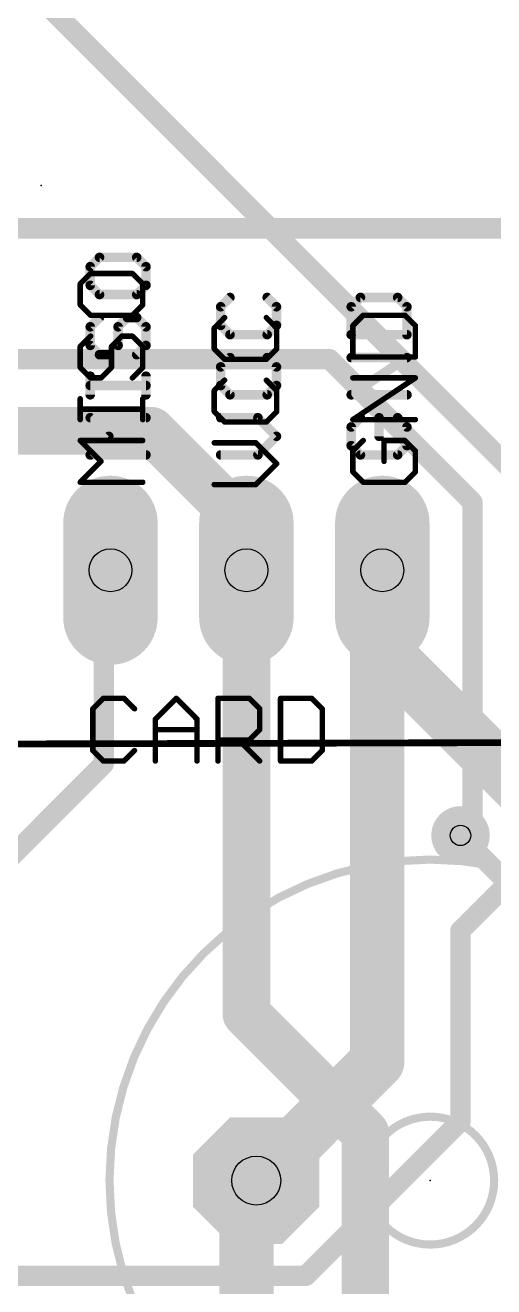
# Model space of a CAD drawing. Extents: x -15 to 99, y 4 to 73.
# Drawn here: x 58.76 to 67.52, y 21.13 to 44.69 of the extents above; entities that cross this region are included whole.
import ezdxf

# ---------------------------------------------------------------- set-up
doc = ezdxf.new("R2010")
doc.units = 0
for name, color, linetype in [('1', 22, 'CONTINUOUS'), ('112', 253, 'CONTINUOUS'), ('16', 175, 'CONTINUOUS'), ('17', 82, 'CONTINUOUS'), ('18', 82, 'CONTINUOUS'), ('21', 253, 'CONTINUOUS'), ('23', 7, 'CONTINUOUS'), ('29', 253, 'CONTINUOUS'), ('30', 253, 'CONTINUOUS'), ('44', 253, 'CONTINUOUS')]:
    doc.layers.add(name, color=color, linetype=linetype)

# ---------------------------------------------------------------- blocks, each defined once
blk = doc.blocks.new('OCTAGONP')
at = {"const_width": 0.5}
blk.add_lwpolyline([(-0.25, -0.1036), (-0.25, 0.1036), (-0.1036, 0.25), (0.1036, 0.25), (0.25, 0.1036), (0.25, -0.1036), (0.1036, -0.25), (-0.1036, -0.25), (-0.25, -0.1036), (-0.25, 0.1036)], dxfattribs=at)
blk = doc.blocks.new('LONGP100')
at = {"const_width": 1}
blk.add_lwpolyline([(-0.5, 0), (0.5, 0)], dxfattribs=at)
at = {"const_width": 0.5}
for points in [[(-0.5, 0.25, 1), (-0.5, -0.25)], [(0.5, -0.25, 1), (0.5, 0.25)]]:
    blk.add_lwpolyline(points, format="xyb", dxfattribs=at)
blk = doc.blocks.new('ROUNDV')
at = {"const_width": 0.5}
blk.add_lwpolyline([(0, -0.25, 1), (0, 0.25, 1), (0, -0.25)], format="xyb", dxfattribs=at)

msp = doc.modelspace()

# ---------------------------------------------------------------- linework, layer by layer
at = {"layer": '1'}
for points, const_width in [([(69.7865, 34.4488), (54.6735, 49.5618)], 0.381), ([(64.4525, 38.4492), (37.338, 38.4492)], 0.381), ([(67.1195, 35.7823), (64.4525, 38.4492)], 0.381), ([(61.1188, 37.1157), (38.0048, 37.1157)], 0.889), ([(62.6745, 35.56), (61.1188, 37.1157)], 0.889), ([(62.6745, 34.671), (62.6745, 35.56)], 0.889), ([(67.1195, 29.7815), (67.1195, 35.7823)], 0.381), ([(62.6745, 34.671), (62.8958, 34.5097)], 0.889), ([(65.3415, 34.4488), (65.4358, 34.5097)], 1.016), ([(65.3415, 25.3365), (65.3415, 34.4488)], 1.016), ([(60.2298, 34.4488), (60.3558, 34.5097)], 0.381), ([(60.2298, 30.8928), (60.2298, 34.4488)], 0.381), ([(46.228, 16.891), (60.2298, 30.8928)], 0.381), ([(69.7865, 30.6705), (66.8972, 27.7813)], 0.381), ([(66.8972, 29.5593), (67.1195, 29.7815)], 0.381), ([(66.8972, 27.7813), (66.8972, 24.2253)], 0.381), ([(63.119, 23.114), (65.3415, 25.3365)], 1.016), ([(66.8972, 24.2253), (64.008, 21.336)], 0.381), ([(63.119, 23.114), (63.0809, 23.114)], 1.016), ([(64.008, 21.336), (55.5625, 21.336)], 0.381)]:
    msp.add_lwpolyline(points, dxfattribs=dict(at, const_width=const_width))
for points, const_width in [([(64.5199, 38.5166, 1), (64.3851, 38.3819)], 0.1905), ([(64.4525, 38.354, 1), (64.4525, 38.5445)], 0.1905), ([(61.2759, 37.2729, 1), (60.9616, 36.9586)], 0.4445), ([(61.1188, 36.8935, 1), (61.1188, 37.338)], 0.4445), ([(62.8968, 35.56, 1), (62.4522, 35.56)], 0.4445), ([(62.5173, 35.4028, 1), (62.8317, 35.7172)], 0.4445), ([(67.2147, 35.7823, 1), (67.0243, 35.7823)], 0.1905), ([(67.0521, 35.7149, 1), (67.1869, 35.8496)], 0.1905), ([(62.8054, 34.8506, 1), (62.5436, 34.4914)], 0.4445), ([(62.4522, 34.671, 1), (62.8968, 34.671)], 0.4445), ([(62.7649, 34.3301, 1), (63.0267, 34.6893)], 0.4445), ([(65.5955, 34.4488, 1), (65.0875, 34.4488)], 0.508), ([(65.2037, 34.6621, 1), (65.4793, 34.2354)], 0.508), ([(65.5736, 34.2963, 1), (65.298, 34.723)], 0.508), ([(60.325, 34.4488, 1), (60.1345, 34.4488)], 0.1905), ([(60.1883, 34.5345, 1), (60.2712, 34.363)], 0.1905), ([(60.3973, 34.4239, 1), (60.3144, 34.5954)], 0.1905), ([(60.1345, 30.8928, 1), (60.325, 30.8928)], 0.1905), ([(60.2971, 30.8254, 1), (60.1624, 30.9601)], 0.1905), ([(67.1869, 29.7141, 1), (67.0521, 29.8489)], 0.1905), ([(66.8299, 29.6266, 1), (66.9646, 29.4919)], 0.1905), ([(67.0243, 29.7815, 1), (67.2147, 29.7815)], 0.1905), ([(66.9925, 27.7813, 1), (66.802, 27.7813)], 0.1905), ([(66.8299, 27.8486, 1), (66.9646, 27.7139)], 0.1905), ([(65.5211, 25.1569, 1), (65.1619, 25.5161)], 0.508), ([(65.0875, 25.3365, 1), (65.5955, 25.3365)], 0.508), ([(66.802, 24.2253, 1), (66.9925, 24.2253)], 0.1905), ([(66.9646, 24.1579, 1), (66.8299, 24.2926)], 0.1905), ([(63.0809, 23.368, 1), (63.0809, 22.86)], 0.508), ([(63.119, 22.86, 1), (63.119, 23.368)], 0.508), ([(62.9394, 23.2936, 1), (63.2986, 22.9344)], 0.508), ([(63.9406, 21.4034, 1), (64.0754, 21.2686)], 0.1905), ([(64.008, 21.2408, 1), (64.008, 21.4313)], 0.1905)]:
    msp.add_lwpolyline(points, format="xyb", dxfattribs=dict(at, const_width=const_width))
at = {"layer": '112'}
for points, const_width in [([(60.1513, 40.3519), (59.9776, 40.1782)], 0.1778), ([(60.8462, 40.3519), (60.1513, 40.3519)], 0.1778), ([(61.0199, 40.1782), (60.8462, 40.3519)], 0.1778), ([(59.9776, 40.1782), (59.9776, 39.8308)], 0.1778), ([(61.0199, 39.8308), (61.0199, 40.1782)], 0.1778), ([(59.9776, 39.8308), (60.1513, 39.6571)], 0.1778), ([(60.8462, 39.6571), (61.0199, 39.8308)], 0.1778), ([(60.1513, 39.6571), (60.8462, 39.6571)], 0.1778), ([(62.5897, 39.6035), (62.416, 39.4298)], 0.1778), ([(63.4583, 39.4298), (63.2846, 39.6035)], 0.1778), ([(65.0281, 39.6035), (64.8544, 39.4298)], 0.1778), ([(65.723, 39.6035), (65.0281, 39.6035)], 0.1778), ([(65.8967, 39.4298), (65.723, 39.6035)], 0.1778), ([(62.416, 39.4298), (62.416, 39.0824)], 0.1778), ([(63.4583, 39.0824), (63.4583, 39.4298)], 0.1778), ([(64.8544, 39.4298), (64.8544, 38.9086)], 0.1778), ([(65.8967, 38.9086), (65.8967, 39.4298)], 0.1778), ([(60.1513, 39.2293), (59.9776, 39.0556)], 0.1778), ([(59.9776, 39.0556), (59.9776, 38.7081)], 0.1778), ([(60.4988, 39.0556), (60.6725, 39.2293)], 0.1778), ([(60.4988, 38.7081), (60.4988, 39.0556)], 0.1778), ([(60.6725, 39.2293), (60.8462, 39.2293)], 0.1778), ([(60.8462, 39.2293), (61.0199, 39.0556)], 0.1778), ([(61.0199, 39.0556), (61.0199, 38.7081)], 0.1778), ([(62.416, 39.0824), (62.5897, 38.9086)], 0.1778), ([(63.2846, 38.9086), (63.4583, 39.0824)], 0.1778), ([(62.5897, 38.9086), (63.2846, 38.9086)], 0.1778), ([(64.8544, 38.9086), (65.8967, 38.9086)], 0.1778), ([(59.9776, 38.7081), (60.1513, 38.5344)], 0.1778), ([(60.325, 38.5344), (60.4988, 38.7081)], 0.1778), ([(61.0199, 38.7081), (60.8462, 38.5344)], 0.1778), ([(60.1513, 38.5344), (60.325, 38.5344)], 0.1778), ([(62.5897, 38.4809), (62.416, 38.3072)], 0.1778), ([(62.416, 38.3072), (62.416, 37.9597)], 0.1778), ([(63.4583, 38.3072), (63.2846, 38.4809)], 0.1778), ([(63.4583, 37.9597), (63.4583, 38.3072)], 0.1778), ([(64.8544, 37.786), (65.8967, 38.4809)], 0.1778), ([(65.8967, 38.4809), (64.8544, 38.4809)], 0.1778), ([(59.9776, 37.786), (59.9776, 38.1334)], 0.1778), ([(61.0199, 37.786), (61.0199, 38.1334)], 0.1778), ([(61.0199, 37.9597), (59.9776, 37.9597)], 0.1778), ([(62.416, 37.9597), (62.5897, 37.786)], 0.1778), ([(63.2846, 37.786), (63.4583, 37.9597)], 0.1778), ([(62.5897, 37.786), (63.2846, 37.786)], 0.1778), ([(65.8967, 37.786), (64.8544, 37.786)], 0.1778), ([(60.325, 37.0108), (59.9776, 37.3583)], 0.1778), ([(59.9776, 37.3583), (61.0199, 37.3583)], 0.1778), ([(63.1109, 37.3583), (62.416, 37.3583)], 0.1778), ([(63.4583, 37.0108), (63.1109, 37.3583)], 0.1778), ([(65.0281, 37.3583), (64.8544, 37.1845)], 0.1778), ([(64.8544, 37.1845), (64.8544, 36.8371)], 0.1778), ([(65.723, 37.3583), (65.3756, 37.3583)], 0.1778), ([(65.3756, 37.3583), (65.3756, 37.0108)], 0.1778), ([(65.8967, 37.1845), (65.723, 37.3583)], 0.1778), ([(65.8967, 36.8371), (65.8967, 37.1845)], 0.1778), ([(59.9776, 36.6634), (60.325, 37.0108)], 0.1778), ([(63.1109, 36.6634), (63.4583, 37.0108)], 0.1778), ([(61.0199, 36.6634), (59.9776, 36.6634)], 0.1778), ([(62.416, 36.6634), (63.1109, 36.6634)], 0.1778), ([(64.8544, 36.8371), (65.0281, 36.6634)], 0.1778), ([(65.0281, 36.6634), (65.723, 36.6634)], 0.1778), ([(65.723, 36.6634), (65.8967, 36.8371)], 0.1778), ([(60.2206, 32.1182), (60.0257, 31.9233)], 0.1016), ([(60.6104, 32.1182), (60.2206, 32.1182)], 0.1016), ([(60.8053, 31.9233), (60.6104, 32.1182)], 0.1016), ([(61.1951, 31.7284), (61.5849, 32.1182)], 0.1016), ([(61.5849, 32.1182), (61.9747, 31.7284)], 0.1016), ([(62.3645, 30.9488), (62.3645, 32.1182)], 0.1016), ([(62.3645, 32.1182), (62.9492, 32.1182)], 0.1016), ([(62.9492, 32.1182), (63.1441, 31.9233)], 0.1016), ([(63.5339, 32.1182), (63.5339, 30.9488)], 0.1016), ([(64.1186, 32.1182), (63.5339, 32.1182)], 0.1016), ([(64.3135, 31.9233), (64.1186, 32.1182)], 0.1016), ([(60.0257, 31.9233), (60.0257, 31.1437)], 0.1016), ([(63.1441, 31.9233), (63.1441, 31.5335)], 0.1016), ([(64.3135, 31.1437), (64.3135, 31.9233)], 0.1016), ([(61.1951, 30.9488), (61.1951, 31.7284)], 0.1016), ([(61.1951, 31.5335), (61.9747, 31.5335)], 0.1016), ([(61.9747, 31.7284), (61.9747, 30.9488)], 0.1016), ([(63.1441, 31.5335), (62.9492, 31.3386)], 0.1016), ([(62.9492, 31.3386), (62.3645, 31.3386)], 0.1016), ([(62.7543, 31.3386), (63.1441, 30.9488)], 0.1016), ([(60.0257, 31.1437), (60.2206, 30.9488)], 0.1016), ([(60.6104, 30.9488), (60.8053, 31.1437)], 0.1016), ([(64.1186, 30.9488), (64.3135, 31.1437)], 0.1016), ([(60.2206, 30.9488), (60.6104, 30.9488)], 0.1016), ([(63.5339, 30.9488), (64.1186, 30.9488)], 0.1016)]:
    msp.add_lwpolyline(points, dxfattribs=dict(at, const_width=const_width))
for points, const_width in [([(60.1513, 40.3964, 1), (60.1513, 40.3075)], 0.0889), ([(60.1828, 40.3205, 1), (60.1199, 40.3833)], 0.0889), ([(60.8776, 40.3833, 1), (60.8148, 40.3205)], 0.0889), ([(60.8462, 40.3075, 1), (60.8462, 40.3964)], 0.0889), ([(59.9462, 40.2096, 1), (60.009, 40.1468)], 0.0889), ([(60.0221, 40.1782, 1), (59.9332, 40.1782)], 0.0889), ([(61.0644, 40.1782, 1), (60.9755, 40.1782)], 0.0889), ([(60.9885, 40.1468, 1), (61.0513, 40.2096)], 0.0889), ([(60.009, 39.8622, 1), (59.9462, 39.7993)], 0.0889), ([(59.9332, 39.8308, 1), (60.0221, 39.8308)], 0.0889), ([(60.9755, 39.8308, 1), (61.0644, 39.8308)], 0.0889), ([(61.0513, 39.7993, 1), (60.9885, 39.8622)], 0.0889), ([(60.1513, 39.7015, 1), (60.1513, 39.6126)], 0.0889), ([(60.1199, 39.6256, 1), (60.1828, 39.6885)], 0.0889), ([(60.8148, 39.6885, 1), (60.8776, 39.6256)], 0.0889), ([(60.8462, 39.6126, 1), (60.8462, 39.7015)], 0.0889), ([(62.6212, 39.5721, 1), (62.5583, 39.6349)], 0.0889), ([(63.316, 39.6349, 1), (63.2532, 39.5721)], 0.0889), ([(65.0281, 39.648, 1), (65.0281, 39.5591)], 0.0889), ([(65.0596, 39.5721, 1), (64.9967, 39.6349)], 0.0889), ([(65.7544, 39.6349, 1), (65.6916, 39.5721)], 0.0889), ([(65.723, 39.5591, 1), (65.723, 39.648)], 0.0889), ([(62.3846, 39.4612, 1), (62.4474, 39.3984)], 0.0889), ([(62.4605, 39.4298, 1), (62.3716, 39.4298)], 0.0889), ([(63.5028, 39.4298, 1), (63.4139, 39.4298)], 0.0889), ([(63.4269, 39.3984, 1), (63.4897, 39.4612)], 0.0889), ([(64.823, 39.4612, 1), (64.8858, 39.3984)], 0.0889), ([(64.8989, 39.4298, 1), (64.81, 39.4298)], 0.0889), ([(65.9412, 39.4298, 1), (65.8523, 39.4298)], 0.0889), ([(65.8653, 39.3984, 1), (65.9281, 39.4612)], 0.0889), ([(59.9462, 39.087, 1), (60.009, 39.0241)], 0.0889), ([(60.0221, 39.0556, 1), (59.9332, 39.0556)], 0.0889), ([(60.1828, 39.1979, 1), (60.1199, 39.2607)], 0.0889), ([(60.4673, 39.087, 1), (60.5302, 39.0241)], 0.0889), ([(60.5432, 39.0556, 1), (60.4543, 39.0556)], 0.0889), ([(60.6725, 39.2737, 1), (60.6725, 39.1848)], 0.0889), ([(60.7039, 39.1979, 1), (60.641, 39.2607)], 0.0889), ([(60.8776, 39.2607, 1), (60.8148, 39.1979)], 0.0889), ([(60.8462, 39.1848, 1), (60.8462, 39.2737)], 0.0889), ([(61.0644, 39.0556, 1), (60.9755, 39.0556)], 0.0889), ([(60.9885, 39.0241, 1), (61.0513, 39.087)], 0.0889), ([(62.4474, 39.1138, 1), (62.3846, 39.0509)], 0.0889), ([(62.3716, 39.0824, 1), (62.4605, 39.0824)], 0.0889), ([(63.4139, 39.0824, 1), (63.5028, 39.0824)], 0.0889), ([(63.4897, 39.0509, 1), (63.4269, 39.1138)], 0.0889), ([(62.5897, 38.9531, 1), (62.5897, 38.8642)], 0.0889), ([(62.5583, 38.8772, 1), (62.6212, 38.9401)], 0.0889), ([(63.2532, 38.9401, 1), (63.316, 38.8772)], 0.0889), ([(63.2846, 38.8642, 1), (63.2846, 38.9531)], 0.0889), ([(64.8544, 38.9531, 1), (64.8544, 38.8642)], 0.0889), ([(64.81, 38.9086, 1), (64.8989, 38.9086)], 0.0889), ([(65.8523, 38.9086, 1), (65.9412, 38.9086)], 0.0889), ([(65.8967, 38.8642, 1), (65.8967, 38.9531)], 0.0889), ([(60.009, 38.7396, 1), (59.9462, 38.6767)], 0.0889), ([(59.9332, 38.7081, 1), (60.0221, 38.7081)], 0.0889), ([(60.4543, 38.7081, 1), (60.5432, 38.7081)], 0.0889), ([(60.5302, 38.6767, 1), (60.4673, 38.7396)], 0.0889), ([(60.9755, 38.7081, 1), (61.0644, 38.7081)], 0.0889), ([(61.0513, 38.6767, 1), (60.9885, 38.7396)], 0.0889), ([(60.1513, 38.5789, 1), (60.1513, 38.49)], 0.0889), ([(60.1199, 38.503, 1), (60.1828, 38.5659)], 0.0889), ([(60.2936, 38.5659, 1), (60.3565, 38.503)], 0.0889), ([(60.325, 38.49, 1), (60.325, 38.5789)], 0.0889), ([(60.8148, 38.5659, 1), (60.8776, 38.503)], 0.0889), ([(62.4605, 38.3072, 1), (62.3716, 38.3072)], 0.0889), ([(62.6212, 38.4494, 1), (62.5583, 38.5123)], 0.0889), ([(63.316, 38.5123, 1), (63.2532, 38.4494)], 0.0889), ([(63.5028, 38.3072, 1), (63.4139, 38.3072)], 0.0889), ([(64.8544, 38.5253, 1), (64.8544, 38.4364)], 0.0889), ([(65.9214, 38.4439, 1), (65.872, 38.5179)], 0.0889), ([(65.8967, 38.4364, 1), (65.8967, 38.5253)], 0.0889), ([(60.0221, 38.1334, 1), (59.9332, 38.1334)], 0.0889), ([(61.0644, 38.1334, 1), (60.9755, 38.1334)], 0.0889), ([(62.3846, 38.3386, 1), (62.4474, 38.2757)], 0.0889), ([(63.4269, 38.2757, 1), (63.4897, 38.3386)], 0.0889), ([(59.9776, 38.0042, 1), (59.9776, 37.9153)], 0.0889), ([(61.0199, 37.9153, 1), (61.0199, 38.0042)], 0.0889), ([(62.4474, 37.9912, 1), (62.3846, 37.9283)], 0.0889), ([(62.3716, 37.9597, 1), (62.4605, 37.9597)], 0.0889), ([(63.4139, 37.9597, 1), (63.5028, 37.9597)], 0.0889), ([(63.4897, 37.9283, 1), (63.4269, 37.9912)], 0.0889), ([(59.9332, 37.786, 1), (60.0221, 37.786)], 0.0889), ([(60.9755, 37.786, 1), (61.0644, 37.786)], 0.0889), ([(62.5897, 37.8305, 1), (62.5897, 37.7416)], 0.0889), ([(62.5583, 37.7546, 1), (62.6212, 37.8174)], 0.0889), ([(63.2532, 37.8174, 1), (63.316, 37.7546)], 0.0889), ([(63.2846, 37.7416, 1), (63.2846, 37.8305)], 0.0889), ([(64.8544, 37.8305, 1), (64.8544, 37.7416)], 0.0889), ([(64.8298, 37.823, 1), (64.8791, 37.749)], 0.0889), ([(65.8967, 37.7416, 1), (65.8967, 37.8305)], 0.0889), ([(60.009, 37.3897, 1), (59.9462, 37.3268)], 0.0889), ([(59.9776, 37.4027, 1), (59.9776, 37.3138)], 0.0889), ([(61.0199, 37.3138, 1), (61.0199, 37.4027)], 0.0889), ([(62.416, 37.4027, 1), (62.416, 37.3138)], 0.0889), ([(63.1423, 37.3897, 1), (63.0794, 37.3268)], 0.0889), ([(63.1109, 37.3138, 1), (63.1109, 37.4027)], 0.0889), ([(64.823, 37.216, 1), (64.8858, 37.1531)], 0.0889), ([(64.8989, 37.1845, 1), (64.81, 37.1845)], 0.0889), ([(65.0596, 37.3268, 1), (64.9967, 37.3897)], 0.0889), ([(65.42, 37.3583, 1), (65.3311, 37.3583)], 0.0889), ([(65.3756, 37.4027, 1), (65.3756, 37.3138)], 0.0889), ([(65.7544, 37.3897, 1), (65.6916, 37.3268)], 0.0889), ([(65.723, 37.3138, 1), (65.723, 37.4027)], 0.0889), ([(65.9412, 37.1845, 1), (65.8523, 37.1845)], 0.0889), ([(65.8653, 37.1531, 1), (65.9281, 37.216)], 0.0889), ([(60.3565, 36.9794, 1), (60.2936, 37.0423)], 0.0889), ([(60.2936, 36.9794, 1), (60.3565, 37.0423)], 0.0889), ([(63.4897, 36.9794, 1), (63.4269, 37.0423)], 0.0889), ([(63.4269, 36.9794, 1), (63.4897, 37.0423)], 0.0889), ([(65.3311, 37.0108, 1), (65.42, 37.0108)], 0.0889), ([(59.9776, 36.7078, 1), (59.9776, 36.6189)], 0.0889), ([(61.0199, 36.6189, 1), (61.0199, 36.7078)], 0.0889), ([(62.416, 36.7078, 1), (62.416, 36.6189)], 0.0889), ([(63.1109, 36.6189, 1), (63.1109, 36.7078)], 0.0889), ([(64.8858, 36.8685, 1), (64.823, 36.8057)], 0.0889), ([(64.81, 36.8371, 1), (64.8989, 36.8371)], 0.0889), ([(65.0281, 36.7078, 1), (65.0281, 36.6189)], 0.0889), ([(65.723, 36.6189, 1), (65.723, 36.7078)], 0.0889), ([(65.8523, 36.8371, 1), (65.9412, 36.8371)], 0.0889), ([(65.9281, 36.8057, 1), (65.8653, 36.8685)], 0.0889), ([(59.9462, 36.6948, 1), (60.009, 36.632)], 0.0889), ([(63.0794, 36.6948, 1), (63.1423, 36.632)], 0.0889), ([(64.9967, 36.632, 1), (65.0596, 36.6948)], 0.0889), ([(65.6916, 36.6948, 1), (65.7544, 36.632)], 0.0889), ([(60.2206, 32.1436, 1), (60.2206, 32.0928)], 0.0508), ([(60.2385, 32.1003, 1), (60.2026, 32.1362)], 0.0508), ([(60.6283, 32.1362, 1), (60.5924, 32.1003)], 0.0508), ([(60.6104, 32.0928, 1), (60.6104, 32.1436)], 0.0508), ([(61.6028, 32.1362, 1), (61.5669, 32.1003)], 0.0508), ([(61.6028, 32.1003, 1), (61.5669, 32.1362)], 0.0508), ([(62.3899, 32.1182, 1), (62.3391, 32.1182)], 0.0508), ([(62.3645, 32.1436, 1), (62.3645, 32.0928)], 0.0508), ([(62.9671, 32.1362, 1), (62.9312, 32.1003)], 0.0508), ([(62.9492, 32.0928, 1), (62.9492, 32.1436)], 0.0508), ([(63.5593, 32.1182, 1), (63.5085, 32.1182)], 0.0508), ([(63.5339, 32.1436, 1), (63.5339, 32.0928)], 0.0508), ([(64.1365, 32.1362, 1), (64.1006, 32.1003)], 0.0508), ([(64.1186, 32.0928, 1), (64.1186, 32.1436)], 0.0508), ([(60.0511, 31.9233, 1), (60.0003, 31.9233)], 0.0508), ([(60.0077, 31.9413, 1), (60.0436, 31.9054)], 0.0508), ([(60.7873, 31.9054, 1), (60.8232, 31.9413)], 0.0508), ([(63.1695, 31.9233, 1), (63.1187, 31.9233)], 0.0508), ([(63.1261, 31.9054, 1), (63.162, 31.9413)], 0.0508), ([(64.3389, 31.9233, 1), (64.2881, 31.9233)], 0.0508), ([(64.2955, 31.9054, 1), (64.3314, 31.9413)], 0.0508), ([(61.2205, 31.7284, 1), (61.1697, 31.7284)], 0.0508), ([(61.1771, 31.7464, 1), (61.213, 31.7105)], 0.0508), ([(61.1951, 31.5589, 1), (61.1951, 31.5081)], 0.0508), ([(62.0001, 31.7284, 1), (61.9493, 31.7284)], 0.0508), ([(61.9567, 31.7105, 1), (61.9926, 31.7464)], 0.0508), ([(61.9747, 31.5081, 1), (61.9747, 31.5589)], 0.0508), ([(63.162, 31.5156, 1), (63.1261, 31.5515)], 0.0508), ([(62.3645, 31.364, 1), (62.3645, 31.3132)], 0.0508), ([(62.7722, 31.3566, 1), (62.7363, 31.3207)], 0.0508), ([(62.9312, 31.3566, 1), (62.9671, 31.3207)], 0.0508), ([(62.9492, 31.3132, 1), (62.9492, 31.364)], 0.0508), ([(63.1187, 31.5335, 1), (63.1695, 31.5335)], 0.0508), ([(60.0436, 31.1617, 1), (60.0077, 31.1258)], 0.0508), ([(60.0003, 31.1437, 1), (60.0511, 31.1437)], 0.0508), ([(60.8232, 31.1258, 1), (60.7873, 31.1617)], 0.0508), ([(64.2881, 31.1437, 1), (64.3389, 31.1437)], 0.0508), ([(64.3314, 31.1258, 1), (64.2955, 31.1617)], 0.0508), ([(60.2206, 30.9742, 1), (60.2206, 30.9234)], 0.0508), ([(60.2026, 30.9309, 1), (60.2385, 30.9668)], 0.0508), ([(60.5924, 30.9668, 1), (60.6283, 30.9309)], 0.0508), ([(60.6104, 30.9234, 1), (60.6104, 30.9742)], 0.0508), ([(61.1697, 30.9488, 1), (61.2205, 30.9488)], 0.0508), ([(61.9493, 30.9488, 1), (62.0001, 30.9488)], 0.0508), ([(62.3391, 30.9488, 1), (62.3899, 30.9488)], 0.0508), ([(63.1261, 30.9309, 1), (63.162, 30.9668)], 0.0508), ([(63.5339, 30.9742, 1), (63.5339, 30.9234)], 0.0508), ([(63.5085, 30.9488, 1), (63.5593, 30.9488)], 0.0508), ([(64.1006, 30.9668, 1), (64.1365, 30.9309)], 0.0508), ([(64.1186, 30.9234, 1), (64.1186, 30.9742)], 0.0508)]:
    msp.add_lwpolyline(points, format="xyb", dxfattribs=dict(at, const_width=const_width))
at = {"layer": '16'}
for points, const_width in [([(44.8945, 40.894), (70.8978, 40.894)], 0.381), ([(62.8968, 34.4488), (62.8958, 34.5097)], 0.889), ([(62.8968, 26.2255), (62.8968, 34.4488)], 0.889), ([(65.5637, 34.4488), (65.4358, 34.5097)], 1.016), ([(65.5637, 34.4488), (65.5637, 32.893)], 1.016), ([(65.5637, 32.893), (70.0088, 28.448)], 1.016), ([(69.342, 27.1145), (66.8972, 29.5593)], 0.381), ([(65.1193, 24.003), (62.8968, 26.2255)], 0.889), ([(65.1193, 16.891), (65.1193, 24.003)], 0.889), ([(62.8968, 23.114), (62.8968, 17.1133)], 1.016), ([(62.8968, 23.114), (63.0809, 23.114)], 1.016)]:
    msp.add_lwpolyline(points, dxfattribs=dict(at, const_width=const_width))
for points, const_width in [([(63.1181, 34.513, 1), (62.6736, 34.5064)], 0.4445), ([(63.119, 34.4488, 1), (62.6745, 34.4488)], 0.4445), ([(65.5451, 34.739, 1), (65.3266, 34.2804)], 0.508), ([(65.8178, 34.4488, 1), (65.3097, 34.4488)], 0.508), ([(65.4545, 34.2194, 1), (65.673, 34.6781)], 0.508), ([(62.6745, 34.4454, 1), (63.119, 34.4521)], 0.4445), ([(65.7434, 33.0726, 1), (65.3841, 32.7134)], 0.508), ([(65.3097, 32.893, 1), (65.8178, 32.893)], 0.508), ([(66.9646, 29.6266, 1), (66.8299, 29.4919)], 0.1905), ([(63.0539, 26.3827, 1), (62.7396, 26.0683)], 0.4445), ([(62.6745, 26.2255, 1), (63.119, 26.2255)], 0.4445), ([(65.3415, 24.003, 1), (64.897, 24.003)], 0.4445), ([(64.9621, 23.8458, 1), (65.2764, 24.1602)], 0.4445), ([(63.1508, 23.114, 1), (62.6428, 23.114)], 0.508), ([(62.8968, 23.368, 1), (62.8968, 22.86)], 0.508), ([(63.0809, 22.86, 1), (63.0809, 23.368)], 0.508)]:
    msp.add_lwpolyline(points, format="xyb", dxfattribs=dict(at, const_width=const_width))
at = {"layer": '21'}
for points, const_width in [([(59.9854, 40.0511), (59.7905, 39.8561)], 0.1016), ([(60.765, 40.0511), (59.9854, 40.0511)], 0.1016), ([(60.9599, 39.8561), (60.765, 40.0511)], 0.1016), ([(59.7905, 39.8561), (59.7905, 39.4663)], 0.1016), ([(60.9599, 39.4663), (60.9599, 39.8561)], 0.1016), ([(59.7905, 39.4663), (59.9854, 39.2715)], 0.1016), ([(60.765, 39.2715), (60.9599, 39.4663)], 0.1016), ([(59.9854, 39.2715), (60.765, 39.2715)], 0.1016), ([(62.4895, 39.2285), (62.2946, 39.0336)], 0.1016), ([(63.464, 39.0336), (63.2691, 39.2285)], 0.1016), ([(65.0801, 39.2715), (64.8852, 39.0766)], 0.1016), ([(64.8852, 39.0766), (64.8852, 38.4919)], 0.1016), ([(65.8597, 39.2715), (65.0801, 39.2715)], 0.1016), ([(66.0546, 39.0766), (65.8597, 39.2715)], 0.1016), ([(66.0546, 38.4919), (66.0546, 39.0766)], 0.1016), ([(59.9854, 38.8817), (59.7905, 38.6868)], 0.1016), ([(60.3752, 38.6868), (60.5701, 38.8817)], 0.1016), ([(60.5701, 38.8817), (60.765, 38.8817)], 0.1016), ([(60.765, 38.8817), (60.9599, 38.6868)], 0.1016), ([(62.2946, 39.0336), (62.2946, 38.6438)], 0.1016), ([(63.464, 38.6438), (63.464, 39.0336)], 0.1016), ([(59.7905, 38.6868), (59.7905, 38.297)], 0.1016), ([(60.3752, 38.297), (60.3752, 38.6868)], 0.1016), ([(60.9599, 38.6868), (60.9599, 38.297)], 0.1016), ([(62.2946, 38.6438), (62.4895, 38.4489)], 0.1016), ([(63.2691, 38.4489), (63.464, 38.6438)], 0.1016), ([(62.4895, 38.4489), (63.2691, 38.4489)], 0.1016), ([(64.8852, 38.4919), (66.0546, 38.4919)], 0.1016), ([(59.7905, 38.297), (59.9854, 38.1021)], 0.1016), ([(60.1803, 38.1021), (60.3752, 38.297)], 0.1016), ([(60.9599, 38.297), (60.765, 38.1021)], 0.1016), ([(59.9854, 38.1021), (60.1803, 38.1021)], 0.1016), ([(62.4895, 38.0591), (62.2946, 37.8642)], 0.1016), ([(63.464, 37.8642), (63.2691, 38.0591)], 0.1016), ([(64.8852, 37.3225), (66.0546, 38.1021)], 0.1016), ([(66.0546, 38.1021), (64.8852, 38.1021)], 0.1016), ([(59.7905, 37.3225), (59.7905, 37.7123)], 0.1016), ([(60.9599, 37.3225), (60.9599, 37.7123)], 0.1016), ([(62.2946, 37.8642), (62.2946, 37.4744)], 0.1016), ([(63.464, 37.4744), (63.464, 37.8642)], 0.1016), ([(60.9599, 37.5174), (59.7905, 37.5174)], 0.1016), ([(62.2946, 37.4744), (62.4895, 37.2795)], 0.1016), ([(63.2691, 37.2795), (63.464, 37.4744)], 0.1016), ([(62.4895, 37.2795), (63.2691, 37.2795)], 0.1016), ([(66.0546, 37.3225), (64.8852, 37.3225)], 0.1016), ([(60.1803, 36.5429), (59.7905, 36.9327)], 0.1016), ([(59.7905, 36.9327), (60.9599, 36.9327)], 0.1016), ([(65.0801, 36.9327), (64.8852, 36.7378)], 0.1016), ([(65.8597, 36.9327), (65.4699, 36.9327)], 0.1016), ([(65.4699, 36.9327), (65.4699, 36.5429)], 0.1016), ([(66.0546, 36.7378), (65.8597, 36.9327)], 0.1016), ([(63.0742, 36.8897), (62.2946, 36.8897)], 0.1016), ([(63.464, 36.4999), (63.0742, 36.8897)], 0.1016), ([(64.8852, 36.7378), (64.8852, 36.348)], 0.1016), ([(66.0546, 36.348), (66.0546, 36.7378)], 0.1016), ([(59.7905, 36.1531), (60.1803, 36.5429)], 0.1016), ([(63.0742, 36.1101), (63.464, 36.4999)], 0.1016), ([(64.8852, 36.348), (65.0801, 36.1531)], 0.1016), ([(65.8597, 36.1531), (66.0546, 36.348)], 0.1016), ([(60.9599, 36.1531), (59.7905, 36.1531)], 0.1016), ([(62.2946, 36.1101), (63.0742, 36.1101)], 0.1016), ([(65.0801, 36.1531), (65.8597, 36.1531)], 0.1016), ([(70.2009, 31.2984), (47.8161, 31.2366)], 0.127)]:
    msp.add_lwpolyline(points, dxfattribs=dict(at, const_width=const_width))
for points, const_width in [([(59.9854, 40.0765, 1), (59.9854, 40.0257)], 0.0508), ([(60.0033, 40.0331, 1), (59.9674, 40.069)], 0.0508), ([(60.7829, 40.069, 1), (60.747, 40.0331)], 0.0508), ([(60.765, 40.0257, 1), (60.765, 40.0765)], 0.0508), ([(59.8159, 39.8561, 1), (59.7651, 39.8561)], 0.0508), ([(59.7725, 39.8741, 1), (59.8084, 39.8382)], 0.0508), ([(60.9853, 39.8561, 1), (60.9345, 39.8561)], 0.0508), ([(60.9419, 39.8382, 1), (60.9778, 39.8741)], 0.0508), ([(59.8084, 39.4843, 1), (59.7725, 39.4484)], 0.0508), ([(59.7651, 39.4663, 1), (59.8159, 39.4663)], 0.0508), ([(60.9345, 39.4663, 1), (60.9853, 39.4663)], 0.0508), ([(60.9778, 39.4484, 1), (60.9419, 39.4843)], 0.0508), ([(59.9854, 39.2969, 1), (59.9854, 39.2461)], 0.0508), ([(59.9674, 39.2535, 1), (60.0033, 39.2894)], 0.0508), ([(60.747, 39.2894, 1), (60.7829, 39.2535)], 0.0508), ([(60.765, 39.2461, 1), (60.765, 39.2969)], 0.0508), ([(62.5075, 39.2106, 1), (62.4716, 39.2465)], 0.0508), ([(63.2871, 39.2465, 1), (63.2512, 39.2106)], 0.0508), ([(64.9106, 39.0766, 1), (64.8598, 39.0766)], 0.0508), ([(64.8672, 39.0945, 1), (64.9031, 39.0586)], 0.0508), ([(65.0801, 39.2969, 1), (65.0801, 39.2461)], 0.0508), ([(65.098, 39.2535, 1), (65.0621, 39.2894)], 0.0508), ([(65.8776, 39.2894, 1), (65.8417, 39.2535)], 0.0508), ([(65.8597, 39.2461, 1), (65.8597, 39.2969)], 0.0508), ([(66.08, 39.0766, 1), (66.0292, 39.0766)], 0.0508), ([(66.0366, 39.0586, 1), (66.0725, 39.0945)], 0.0508), ([(60.0033, 38.8637, 1), (59.9674, 38.8996)], 0.0508), ([(60.5701, 38.9071, 1), (60.5701, 38.8563)], 0.0508), ([(60.588, 38.8637, 1), (60.5521, 38.8996)], 0.0508), ([(60.7829, 38.8996, 1), (60.747, 38.8637)], 0.0508), ([(60.765, 38.8563, 1), (60.765, 38.9071)], 0.0508), ([(62.32, 39.0336, 1), (62.2692, 39.0336)], 0.0508), ([(62.2767, 39.0516, 1), (62.3126, 39.0157)], 0.0508), ([(63.4894, 39.0336, 1), (63.4386, 39.0336)], 0.0508), ([(63.4461, 39.0157, 1), (63.482, 39.0516)], 0.0508), ([(59.8159, 38.6868, 1), (59.7651, 38.6868)], 0.0508), ([(59.7725, 38.7047, 1), (59.8084, 38.6688)], 0.0508), ([(60.4006, 38.6868, 1), (60.3498, 38.6868)], 0.0508), ([(60.3572, 38.7047, 1), (60.3931, 38.6688)], 0.0508), ([(60.9853, 38.6868, 1), (60.9345, 38.6868)], 0.0508), ([(60.9419, 38.6688, 1), (60.9778, 38.7047)], 0.0508), ([(62.2692, 38.6438, 1), (62.32, 38.6438)], 0.0508), ([(62.3126, 38.6618, 1), (62.2767, 38.6259)], 0.0508), ([(63.4386, 38.6438, 1), (63.4894, 38.6438)], 0.0508), ([(63.482, 38.6259, 1), (63.4461, 38.6618)], 0.0508), ([(62.4895, 38.4743, 1), (62.4895, 38.4235)], 0.0508), ([(62.4716, 38.431, 1), (62.5075, 38.4669)], 0.0508), ([(63.2512, 38.4669, 1), (63.2871, 38.431)], 0.0508), ([(63.2691, 38.4235, 1), (63.2691, 38.4743)], 0.0508), ([(64.8852, 38.5173, 1), (64.8852, 38.4665)], 0.0508), ([(64.8598, 38.4919, 1), (64.9106, 38.4919)], 0.0508), ([(66.0292, 38.4919, 1), (66.08, 38.4919)], 0.0508), ([(66.0546, 38.4665, 1), (66.0546, 38.5173)], 0.0508), ([(59.8084, 38.3149, 1), (59.7725, 38.279)], 0.0508), ([(59.7651, 38.297, 1), (59.8159, 38.297)], 0.0508), ([(60.3498, 38.297, 1), (60.4006, 38.297)], 0.0508), ([(60.3931, 38.279, 1), (60.3572, 38.3149)], 0.0508), ([(60.9345, 38.297, 1), (60.9853, 38.297)], 0.0508), ([(60.9778, 38.279, 1), (60.9419, 38.3149)], 0.0508), ([(59.9854, 38.1275, 1), (59.9854, 38.0767)], 0.0508), ([(59.9674, 38.0841, 1), (60.0033, 38.12)], 0.0508), ([(60.1623, 38.12, 1), (60.1982, 38.0841)], 0.0508), ([(60.1803, 38.0767, 1), (60.1803, 38.1275)], 0.0508), ([(60.747, 38.12, 1), (60.7829, 38.0841)], 0.0508), ([(62.5075, 38.0412, 1), (62.4716, 38.0771)], 0.0508), ([(63.2871, 38.0771, 1), (63.2512, 38.0412)], 0.0508), ([(64.8852, 38.1275, 1), (64.8852, 38.0767)], 0.0508), ([(66.0687, 38.0809, 1), (66.0405, 38.1232)], 0.0508), ([(66.0546, 38.0767, 1), (66.0546, 38.1275)], 0.0508), ([(59.8159, 37.7123, 1), (59.7651, 37.7123)], 0.0508), ([(60.9853, 37.7123, 1), (60.9345, 37.7123)], 0.0508), ([(62.32, 37.8642, 1), (62.2692, 37.8642)], 0.0508), ([(62.2767, 37.8822, 1), (62.3126, 37.8463)], 0.0508), ([(63.4894, 37.8642, 1), (63.4386, 37.8642)], 0.0508), ([(63.4461, 37.8463, 1), (63.482, 37.8822)], 0.0508), ([(59.7905, 37.5428, 1), (59.7905, 37.492)], 0.0508), ([(60.9599, 37.492, 1), (60.9599, 37.5428)], 0.0508), ([(62.2692, 37.4744, 1), (62.32, 37.4744)], 0.0508), ([(62.3126, 37.4924, 1), (62.2767, 37.4565)], 0.0508), ([(63.4386, 37.4744, 1), (63.4894, 37.4744)], 0.0508), ([(63.482, 37.4565, 1), (63.4461, 37.4924)], 0.0508), ([(59.7651, 37.3225, 1), (59.8159, 37.3225)], 0.0508), ([(60.9345, 37.3225, 1), (60.9853, 37.3225)], 0.0508), ([(62.4895, 37.3049, 1), (62.4895, 37.2541)], 0.0508), ([(62.4716, 37.2616, 1), (62.5075, 37.2975)], 0.0508), ([(63.2512, 37.2975, 1), (63.2871, 37.2616)], 0.0508), ([(63.2691, 37.2541, 1), (63.2691, 37.3049)], 0.0508), ([(64.8852, 37.3479, 1), (64.8852, 37.2971)], 0.0508), ([(64.8711, 37.3436, 1), (64.8993, 37.3013)], 0.0508), ([(66.0546, 37.2971, 1), (66.0546, 37.3479)], 0.0508), ([(59.7905, 36.9581, 1), (59.7905, 36.9073)], 0.0508), ([(59.8084, 36.9506, 1), (59.7725, 36.9147)], 0.0508), ([(60.9599, 36.9073, 1), (60.9599, 36.9581)], 0.0508), ([(65.098, 36.9147, 1), (65.0621, 36.9506)], 0.0508), ([(65.4699, 36.9581, 1), (65.4699, 36.9073)], 0.0508), ([(65.4953, 36.9327, 1), (65.4445, 36.9327)], 0.0508), ([(65.8776, 36.9506, 1), (65.8417, 36.9147)], 0.0508), ([(65.8597, 36.9073, 1), (65.8597, 36.9581)], 0.0508), ([(62.2946, 36.9151, 1), (62.2946, 36.8643)], 0.0508), ([(63.0922, 36.9077, 1), (63.0563, 36.8718)], 0.0508), ([(63.0742, 36.8643, 1), (63.0742, 36.9151)], 0.0508), ([(64.9106, 36.7378, 1), (64.8598, 36.7378)], 0.0508), ([(64.8672, 36.7557, 1), (64.9031, 36.7198)], 0.0508), ([(66.08, 36.7378, 1), (66.0292, 36.7378)], 0.0508), ([(66.0366, 36.7198, 1), (66.0725, 36.7557)], 0.0508), ([(60.1982, 36.5249, 1), (60.1623, 36.5608)], 0.0508), ([(60.1623, 36.5249, 1), (60.1982, 36.5608)], 0.0508), ([(63.482, 36.482, 1), (63.4461, 36.5179)], 0.0508), ([(63.4461, 36.482, 1), (63.482, 36.5179)], 0.0508), ([(65.4445, 36.5429, 1), (65.4953, 36.5429)], 0.0508), ([(64.9031, 36.3659, 1), (64.8672, 36.33)], 0.0508), ([(64.8598, 36.348, 1), (64.9106, 36.348)], 0.0508), ([(66.0292, 36.348, 1), (66.08, 36.348)], 0.0508), ([(66.0725, 36.33, 1), (66.0366, 36.3659)], 0.0508), ([(59.7905, 36.1785, 1), (59.7905, 36.1277)], 0.0508), ([(59.7725, 36.171, 1), (59.8084, 36.1351)], 0.0508), ([(60.9599, 36.1277, 1), (60.9599, 36.1785)], 0.0508), ([(62.2946, 36.1355, 1), (62.2946, 36.0847)], 0.0508), ([(63.0563, 36.1281, 1), (63.0922, 36.0922)], 0.0508), ([(63.0742, 36.0847, 1), (63.0742, 36.1355)], 0.0508), ([(65.0801, 36.1785, 1), (65.0801, 36.1277)], 0.0508), ([(65.0621, 36.1351, 1), (65.098, 36.171)], 0.0508), ([(65.8417, 36.171, 1), (65.8776, 36.1351)], 0.0508), ([(65.8597, 36.1277, 1), (65.8597, 36.1785)], 0.0508), ([(66.3321, 17.1196, 1), (66.3321, 29.1084, 1), (66.3321, 17.1196)], 0.1524), ([(66.3321, 21.9202, 1), (66.3321, 24.3078, 1), (66.3321, 21.9202)], 0.1524)]:
    msp.add_lwpolyline(points, format="xyb", dxfattribs=dict(at, const_width=const_width))
at = {"layer": '23'}
for p in [(59.0579, 41.6966), (66.3321, 23.114)]:
    msp.add_point(p, dxfattribs=at)
at = {"layer": '44'}
for centre, radius in [((60.3558, 34.5097), 0.4), ((62.8958, 34.5097), 0.4), ((65.4358, 34.5097), 0.4), ((66.8972, 29.5593), 0.1905), ((63.0809, 23.114), 0.4572)]:
    msp.add_circle(centre, radius, dxfattribs=at)

# ---------------------------------------------------------------- block references
at = {"layer": '17', "xscale": 1.562, "yscale": 1.562, "rotation": 90}
for p in [(60.3558, 34.5097), (60.3558, 34.5097), (62.8958, 34.5097), (62.8958, 34.5097), (65.4358, 34.5097), (65.4358, 34.5097)]:
    msp.add_blockref('LONGP100', p, dxfattribs=at)
at = {"layer": '17', "xscale": 2.159, "yscale": 2.159}
msp.add_blockref('OCTAGONP', (63.0809, 23.114), dxfattribs=at)
msp.add_blockref('OCTAGONP', (63.0809, 23.114), dxfattribs=at)
at = {"layer": '18', "xscale": 0.889, "yscale": 0.889}
msp.add_blockref('ROUNDV', (66.8972, 29.5593), dxfattribs=at)
msp.add_blockref('ROUNDV', (66.8972, 29.5593), dxfattribs=at)
at = {"layer": '29', "xscale": 1.7652, "yscale": 1.7652, "rotation": 90}
for p in [(60.3558, 34.5097), (62.8958, 34.5097), (65.4358, 34.5097)]:
    msp.add_blockref('LONGP100', p, dxfattribs=at)
at = {"layer": '29'}
for name, p, xscale, yscale in [('ROUNDV', (66.8972, 29.5593), 1.0922, 1.0922), ('OCTAGONP', (63.0809, 23.114), 2.3622, 2.3622)]:
    msp.add_blockref(name, p, dxfattribs=dict(at, xscale=xscale, yscale=yscale))
at = {"layer": '30', "xscale": 1.7652, "yscale": 1.7652, "rotation": 90}
for p in [(60.3558, 34.5097), (62.8958, 34.5097), (65.4358, 34.5097)]:
    msp.add_blockref('LONGP100', p, dxfattribs=at)
at = {"layer": '30'}
for name, p, xscale, yscale in [('ROUNDV', (66.8972, 29.5593), 1.0922, 1.0922), ('OCTAGONP', (63.0809, 23.114), 2.3622, 2.3622)]:
    msp.add_blockref(name, p, dxfattribs=dict(at, xscale=xscale, yscale=yscale))

doc.saveas('drawing.dxf')
